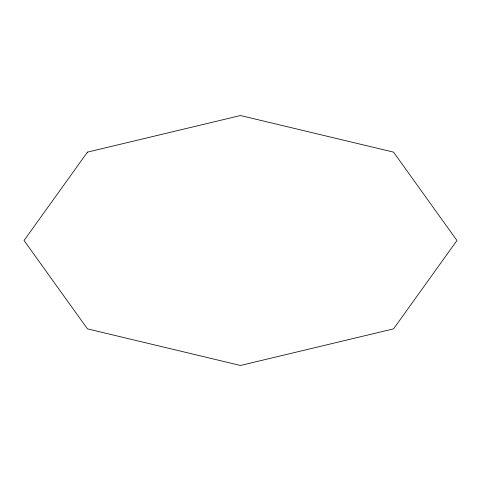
<?xml version="1.0" encoding="UTF-8"?>
<svg xmlns="http://www.w3.org/2000/svg" width="481" height="481" viewBox="0 0 481 481"><rect width="100%" height="100%" fill="white"/><g stroke="black" fill="none" stroke-linecap="round" stroke-linejoin="round"><path stroke-width="0.72" d="M87.446 152.134L24.05 240.5L87.446 328.866L240.5 365.464L393.554 328.866L456.95 240.5L393.554 152.134L240.5 115.536L87.446 152.134"/></g></svg>
